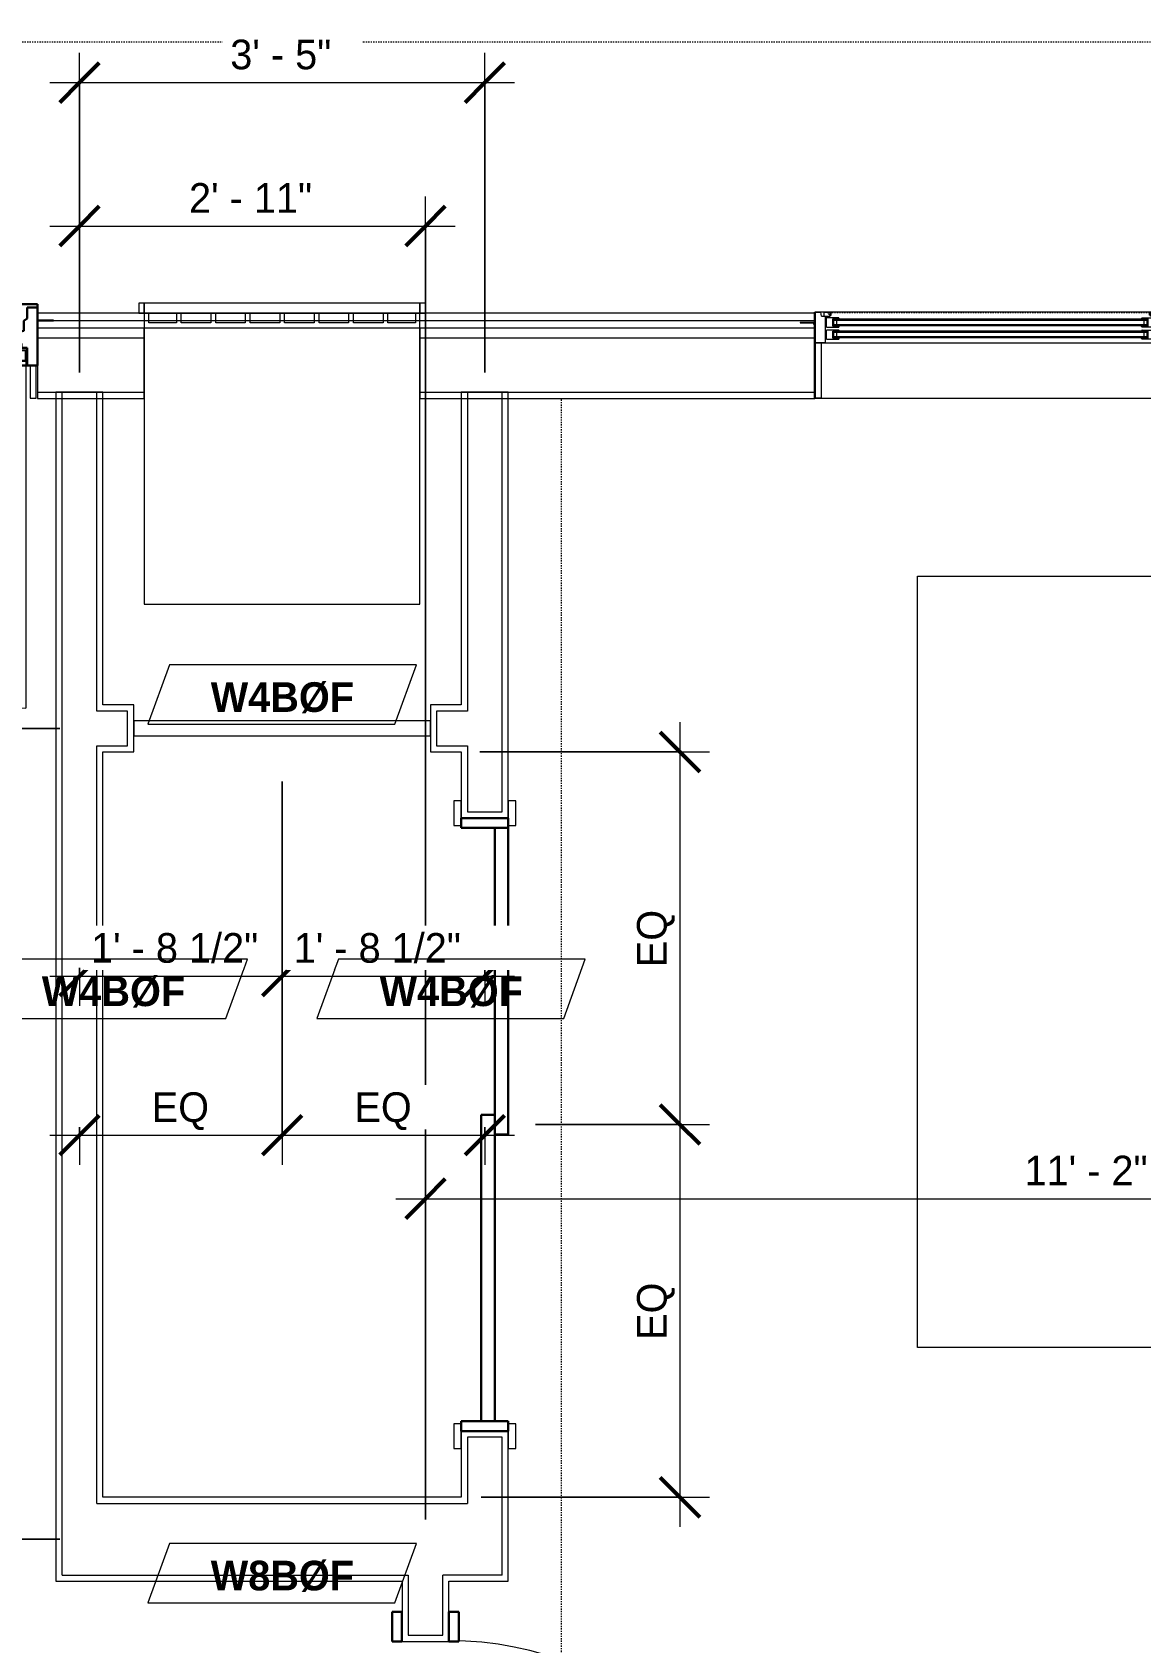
# Model space of a CAD drawing. Header units: inches. Extents: x -4010 to -1814, y 9846 to 12241.
# Drawn here: x -3637.3 to -3525.2, y 11955.2 to 12118.1 of the extents above; entities that cross this region are included whole.
import ezdxf

# ---------------------------------------------------------------- set-up
doc = ezdxf.new("R2010")
doc.units = ezdxf.units.IN
doc.header["$MEASUREMENT"] = 0
doc.linetypes.add('Dash', pattern=[0.25, 0.125, -0.125])
doc.linetypes.add('Dash_2_', pattern=[0.25, 0.125, -0.125])
for name, color, linetype, lineweight in [('0-1', 7, 'Continuous', 5), ('0-2', 7, 'Continuous', 9), ('A-ANNO-DIMS', 211, 'Continuous', 9), ('A-ANNO-DIMS-32', 211, 'Continuous', 9), ('A-DETL-GENF-HDLN-1', 7, 'Dash', 9), ('A-DETL-GENF-HDLN-2', 1, 'Continuous', 18), ('A-DOOR-1', 7, 'Continuous', 9), ('A-DOOR-2', 10, 'Continuous', 30), ('A-DOOR-3', 31, 'Continuous', 9), ('A-DOOR-4', 31, 'Continuous', 30), ('A-DOOR-FRAM-1', 7, 'Continuous', 9), ('A-DOOR-FRAM-2', 10, 'Continuous', 30), ('A-DOOR-FRAM-3', 31, 'Continuous', 30), ('A-DOOR-GLAZ-1', 7, 'Continuous', 9), ('A-GENM-1', 7, 'Continuous', 9), ('A-GLAZ', 151, 'Continuous', 18), ('A-GLAZ-1', 10, 'Continuous', 30), ('A-GLAZ-2', 7, 'Continuous', 9), ('A-WALL', 113, 'Continuous', 18), ('A-WALL-1', 7, 'Continuous', 9), ('A-WALL-2', 250, 'Continuous', 18), ('A-WALL-3', 113, 'Continuous', 9), ('A-WALL-IDEN', 211, 'Continuous', 9), ('G-ANNO-SYMB-4', 111, 'Dash_2_', 9), ('I-FURN', 30, 'Continuous', 9), ('I-FURN-HDLN', 30, 'Dash', 9), ('I-WALL-4', 2, 'Continuous', 9)]:
    doc.layers.add(name, color=color, linetype=linetype, lineweight=lineweight)
doc.styles.add('Century Gothic', font='ufonts.com_century-gothic.ttf', dxfattribs={"height": 3})
doc.styles.add('Century Gothic_B_1', font='GOTHICB.TTF', dxfattribs={"height": 3})
doc.dimstyles.new('OD_1__HACK_2', dxfattribs={"dimscale": 12, "dimtxt": 3.132505, "dimasz": 0.333333, "dimexe": 0.25, "dimexo": 0.166667, "dimgap": 0.041667, "dimtad": 1, "dimdec": 4, "dimrnd": 0.0625, "dimzin": 3, "dimdsep": 46, "dimlunit": 4, "dimtxsty": 'Century Gothic', "dimblk1": 'OBLIQUE', "dimblk2": 'OBLIQUE', "dimsah": 1, "dimcen": 0.09, "dimdle": 0.25, "dimazin": 0, "dimtfac": 1, "dimtdec": 4, "dimtix": 1, "dimtmove": 0, "dimatfit": 3, "dimfxl": 1, "dimtvp": 1, "dimtfill": 1, "dimfrac": 2, "dimtolj": 1, "dimtzin": 0, "dimarcsym": 2})
doc.dimstyles.new('OD_1__HACK_2_1', dxfattribs={"dimscale": 12, "dimtxt": 3.132505, "dimasz": 0.333333, "dimexe": 0.25, "dimexo": 0.166667, "dimgap": 0.041667, "dimtad": 1, "dimdec": 4, "dimrnd": 0.0625, "dimzin": 3, "dimdsep": 46, "dimlunit": 4, "dimtxsty": 'Century Gothic', "dimblk1": 'OBLIQUE', "dimblk2": 'OBLIQUE', "dimsah": 1, "dimcen": 0.09, "dimdle": 0.25, "dimazin": 0, "dimtfac": 1, "dimtdec": 4, "dimtix": 1, "dimtmove": 0, "dimatfit": 3, "dimfxl": 1, "dimtvp": 1, "dimtfill": 1, "dimfrac": 2, "dimtolj": 1, "dimtzin": 0, "dimarcsym": 2})

# ---------------------------------------------------------------- blocks, each defined once
blk = doc.blocks.new('Bayer Built Door - 37-1_2__ x 81-3_4__ - 1st floor-3089957-UNIT PLANS - 1ST FLOOR')
at = {"layer": 'A-DOOR-1'}
blk.add_line((17.56, -0.53), (17.56, -35.66), dxfattribs=at)
blk.add_arc((17.56, -0.53), 35.13, 180, 270, dxfattribs=at)
at = {"layer": 'A-DOOR-2'}
for p, q in [((-16.95, 0.54), (-17.56, 0.53)), ((-17.56, 0.53), (-17.56, -0.53)), ((-16.95, 1.19), (-16.95, 0.54)), ((-16.95, 1.19), (-13.13, 1.19)), ((-13.87, 0.78), (-13.13, 0.78)), ((-13.87, -0.53), (-13.87, 0.78)), ((-13.13, 0.03), (-13.87, 0.03)), ((-13.13, 0.87), (-13.16, 1.19)), ((13.12, 1.19), (-13.13, 1.19)), ((-13.13, 0.78), (-13.13, 0.87)), ((-13.13, -0.03), (-13.13, 0.03)), ((13.12, 0.87), (13.16, 1.19)), ((13.12, 0.78), (13.12, 0.87)), ((13.87, 0.78), (13.12, 0.78)), ((13.12, 0.03), (13.87, 0.03)), ((13.12, -0.03), (13.12, 0.03)), ((16.95, 1.19), (13.12, 1.19)), ((13.87, -0.53), (13.87, 0.78)), ((16.95, 1.19), (16.95, 0.54)), ((16.95, 0.54), (17.56, 0.53)), ((17.56, 0.53), (17.56, -0.53)), ((-17.56, -0.53), (-13.13, -0.53)), ((-13.87, -0.47), (-13.36, -0.47)), ((-13.87, -0.53), (-13.87, -0.47)), ((-13.36, -0.47), (-13.16, -0.22)), ((-13.16, -0.22), (-13.13, -0.03)), ((13.12, -0.53), (-13.13, -0.53)), ((13.16, -0.22), (13.12, -0.03)), ((17.56, -0.53), (13.12, -0.53)), ((13.36, -0.47), (13.16, -0.22)), ((13.87, -0.47), (13.36, -0.47)), ((13.87, -0.53), (13.87, -0.47))]:
    blk.add_line(p, q, dxfattribs=at)
at = {"layer": 'A-DOOR-FRAM-1'}
for p, q in [((-18, -1), (-18.63, -1)), ((-18.63, -1), (-18.63, -4.31)), ((-18, -4.31), (-18, -1)), ((18.62, -1), (18, -1)), ((18, -1), (18, -4.31)), ((18.62, -4.31), (18.62, -1)), ((-18.63, -4.31), (-18, -4.31)), ((18, -4.31), (18.62, -4.31))]:
    blk.add_line(p, q, dxfattribs=at)
at = {"layer": 'A-DOOR-FRAM-2'}
for p, q in [((18.75, 5.22), (-18.75, 5.22)), ((-18.75, 5.22), (-18.75, 4.31)), ((18.75, 4.31), (18.75, 5.22)), ((-20.38, 3.56), (-18.75, 3.56)), ((-18.75, 4.87), (-18.75, -1)), ((-18.75, 4.87), (-17.72, 4.87)), ((-17.72, 3.75), (-17.72, 4.87)), ((-17.38, 3.51), (-17.72, 3.75)), ((-17.38, 2.51), (-17.38, 3.51)), ((17.38, 3.51), (17.72, 3.75)), ((17.38, 2.51), (17.38, 3.51)), ((17.72, 3.75), (17.72, 4.87)), ((18.75, 4.87), (17.72, 4.87)), ((18.75, 4.87), (18.75, -1)), ((20.37, 3.56), (18.75, 3.56)), ((-16.69, 2.36), (-17.38, 2.51)), ((-16.69, 1.22), (-16.69, 2.36)), ((16.69, 2.36), (17.38, 2.51)), ((16.69, 1.22), (16.69, 2.36)), ((-17.72, 0.78), (-17.14, 0.78)), ((-17.72, -1), (-17.72, 0.78)), ((-17.14, 0.78), (-17.14, 1.22)), ((-17.14, 1.22), (-16.69, 1.22)), ((17.14, 1.22), (16.69, 1.22)), ((17.14, 0.78), (17.14, 1.22)), ((17.72, 0.78), (17.14, 0.78)), ((17.72, -1), (17.72, 0.78)), ((-18.37, -1), (-18.75, -1)), ((-18.75, -1), (-17.72, -1)), ((-18.75, -1), (-18.63, -1)), ((-18, -1), (18, -1)), ((18.75, -1), (17.72, -1)), ((18.62, -1), (18.75, -1))]:
    blk.add_line(p, q, dxfattribs=at)
at = {"layer": 'A-DOOR-GLAZ-1'}
for p, q in [((-13.13, 0.62), (-13.87, 0.62)), ((-13.87, 0.19), (-13.13, 0.19)), ((-13.66, 0.62), (-13.66, 0.19)), ((13.12, 0.78), (-13.13, 0.78)), ((13.12, 0.62), (-13.13, 0.62)), ((13.12, 0.19), (-13.13, 0.19)), ((13.12, 0.03), (-13.13, 0.03)), ((13.12, 0.62), (13.87, 0.62)), ((13.87, 0.19), (13.12, 0.19)), ((13.66, 0.62), (13.66, 0.19))]:
    blk.add_line(p, q, dxfattribs=at)
blk = doc.blocks.new('Window-Double_Hung-Marvin-Essential - ESDH3066 - 1st Floor-3090113-UNIT PLANS - 1ST FLOOR')
at = {"layer": 'A-DETL-GENF-HDLN-1'}
blk.add_line((16.1, 4.34), (-16.5, 4.34), dxfattribs=at)
at = {"layer": 'A-DETL-GENF-HDLN-2'}
for p, q in [((-19.25, 3.36), (-19.25, 3.31)), ((-17.75, 3.36), (-19.25, 3.36)), ((-19.25, 3.31), (-17.9, 3.31)), ((-17.9, 3.31), (-17.9, 3.2)), ((-17.75, 4.41), (-17.16, 4.41)), ((-17.75, 4.41), (-17.75, 1.31)), ((-17.08, 4), (-17.16, 4.41)), ((-17.08, 4), (-16.19, 4)), ((-16.85, 4.37), (-16.85, 4)), ((-16.3, 4.37), (-16.85, 4.37)), ((-16.38, 3.9), (-16.72, 3.9)), ((-16.72, 3.9), (-16.72, 1.31)), ((-15.34, 3.81), (-16.56, 3.81)), ((-16.56, 2.87), (-16.56, 3.81)), ((-16.38, 4), (-16.38, 3.9)), ((-16.3, 4.14), (-16.3, 4.37)), ((-16.18, 4.14), (-16.3, 4.14)), ((-16.19, 4.09), (-16.1, 4.09)), ((-16.19, 4), (-16.19, 4.09)), ((-16.18, 4.34), (-16.1, 4.34)), ((-16.18, 4.34), (-16.18, 4.14)), ((-16.1, 4.09), (-16.1, 4.34)), ((-15.94, 2.99), (-15.94, 3.71)), ((-15.94, 3.71), (-15.28, 3.71)), ((-15.84, 3.01), (-15.84, 3.7)), ((-15.54, 3.13), (-15.54, 3.57)), ((-15.34, 3.81), (-15.28, 3.75)), ((-15.28, 3.71), (-15.28, 3.75)), ((15.34, 3.81), (15.28, 3.75)), ((15.28, 3.71), (15.28, 3.75)), ((15.94, 3.71), (15.28, 3.71)), ((15.34, 3.81), (16.56, 3.81)), ((15.54, 3.13), (15.54, 3.57)), ((15.84, 3.01), (15.84, 3.7)), ((15.94, 2.99), (15.94, 3.71)), ((16.18, 4.34), (16.1, 4.34)), ((16.1, 4.09), (16.1, 4.34)), ((16.19, 4.09), (16.1, 4.09)), ((16.18, 4.34), (16.18, 4.14)), ((16.18, 4.14), (16.3, 4.14)), ((16.19, 4), (16.19, 4.09)), ((17.08, 4), (16.19, 4)), ((16.3, 4.14), (16.3, 4.37)), ((16.3, 4.37), (16.85, 4.37)), ((16.38, 4), (16.38, 3.9)), ((16.38, 3.9), (16.72, 3.9)), ((16.56, 2.87), (16.56, 3.81)), ((16.72, 3.9), (16.72, 1.31)), ((16.85, 4.37), (16.85, 4)), ((17.08, 4), (17.16, 4.41)), ((17.75, 4.41), (17.16, 4.41)), ((17.75, 4.41), (17.75, 1.31)), ((17.75, 3.36), (19.25, 3.36)), ((17.9, 3.31), (17.9, 3.2)), ((19.25, 3.31), (17.9, 3.31)), ((19.25, 3.36), (19.25, 3.31)), ((-17.9, 3.2), (-17.75, 3.2)), ((-16.56, 2.87), (-15.34, 2.87)), ((-15.34, 2.59), (-16.56, 2.59)), ((-16.56, 1.66), (-16.56, 2.59)), ((-16.56, 1.66), (-15.34, 1.66)), ((-15.28, 2.99), (-15.94, 2.99)), ((-15.94, 1.77), (-15.94, 2.49)), ((-15.94, 2.49), (-15.28, 2.49)), ((-15.28, 1.77), (-15.94, 1.77)), ((-15.84, 1.79), (-15.84, 2.48)), ((-15.54, 1.92), (-15.54, 2.35)), ((-15.34, 2.87), (-15.28, 2.94)), ((-15.34, 2.59), (-15.28, 2.53)), ((-15.34, 1.66), (-15.28, 1.72)), ((-15.28, 2.94), (-15.28, 2.99)), ((-15.28, 2.49), (-15.28, 2.53)), ((-15.28, 1.72), (-15.28, 1.77)), ((15.28, 2.94), (15.28, 2.99)), ((15.28, 2.99), (15.94, 2.99)), ((15.34, 2.87), (15.28, 2.94)), ((15.34, 2.59), (15.28, 2.53)), ((15.28, 2.49), (15.28, 2.53)), ((15.94, 2.49), (15.28, 2.49)), ((15.28, 1.72), (15.28, 1.77)), ((15.28, 1.77), (15.94, 1.77)), ((15.34, 1.66), (15.28, 1.72)), ((16.56, 2.87), (15.34, 2.87)), ((15.34, 2.59), (16.56, 2.59)), ((16.56, 1.66), (15.34, 1.66)), ((15.54, 1.92), (15.54, 2.35)), ((15.84, 1.79), (15.84, 2.48)), ((15.94, 1.77), (15.94, 2.49)), ((16.56, 1.66), (16.56, 2.59)), ((17.9, 3.2), (17.75, 3.2)), ((-16.72, 1.31), (-17.75, 1.31)), ((-17.13, 1.28), (-17.13, -4.31)), ((16.72, 1.31), (17.75, 1.31)), ((17.12, -4.31), (17.12, 1.28)), ((-17.13, -4.31), (-17.75, -4.31)), ((17.12, -4.31), (17.75, -4.31))]:
    blk.add_line(p, q, dxfattribs=at)
at = {"layer": 'A-GLAZ'}
for p, q in [((15.84, 3.7), (-15.84, 3.7)), ((15.84, 3.57), (-15.84, 3.57)), ((15.84, 3.13), (-15.84, 3.13)), ((15.84, 3.01), (-15.84, 3.01)), ((15.84, 2.48), (-15.84, 2.48)), ((15.84, 2.35), (-15.84, 2.35)), ((15.84, 1.92), (-15.84, 1.92)), ((15.84, 1.79), (-15.84, 1.79))]:
    blk.add_line(p, q, dxfattribs=at)
at = {"layer": 'A-GLAZ-1'}
for p, q in [((-17.75, 4.41), (-17.75, 1.31)), ((17.75, 1.31), (17.75, 4.41)), ((-17.75, 1.28), (-17.75, -4.31)), ((17.75, -4.31), (17.75, 1.28))]:
    blk.add_line(p, q, dxfattribs=at)
at = {"layer": 'A-GLAZ-2'}
for p, q in [((17.75, 4.41), (-17.75, 4.41)), ((-17.75, 1.31), (17.75, 1.31)), ((-17.75, -4.31), (17.75, -4.31))]:
    blk.add_line(p, q, dxfattribs=at)
blk = doc.blocks.new('V-Series_EWC4_SPVU_RFA_2015 - 1ST FLOOR-2484708-UNIT PLANS - 1ST FLOOR')
at = {"layer": 'A-GENM-1'}
for p, q in [((-3126, 12090.69), (-3126.56, 12090.69)), ((-3126.56, 12090.69), (-3126.56, 12089.69)), ((-3126.56, 12089.69), (-3126, 12089.69)), ((-3098.12, 12090.69), (-3126, 12090.69)), ((-3126, 12090.69), (-3126, 12089.69)), ((-3126, 12089.69), (-3126, 12090.69)), ((-3126, 12089.69), (-3098.12, 12089.69)), ((-3126, 12089.69), (-3126, 12060.25)), ((-3125.56, 12089.69), (-3126, 12089.69)), ((-3125.56, 12088.69), (-3125.56, 12089.69)), ((-3122.26, 12089.69), (-3122.76, 12089.69)), ((-3122.76, 12089.69), (-3122.76, 12088.69)), ((-3122.26, 12088.69), (-3122.26, 12089.69)), ((-3118.78, 12089.69), (-3119.28, 12089.69)), ((-3119.28, 12089.69), (-3119.28, 12088.69)), ((-3118.78, 12088.69), (-3118.78, 12089.69)), ((-3115.3, 12089.69), (-3115.8, 12089.69)), ((-3115.8, 12089.69), (-3115.8, 12088.69)), ((-3115.3, 12088.69), (-3115.3, 12089.69)), ((-3111.81, 12089.69), (-3112.31, 12089.69)), ((-3112.31, 12089.69), (-3112.31, 12088.69)), ((-3111.81, 12088.69), (-3111.81, 12089.69)), ((-3108.33, 12089.69), (-3108.83, 12089.69)), ((-3108.83, 12089.69), (-3108.83, 12088.69)), ((-3108.33, 12088.69), (-3108.33, 12089.69)), ((-3104.84, 12089.69), (-3105.34, 12089.69)), ((-3105.34, 12089.69), (-3105.34, 12088.69)), ((-3104.84, 12088.69), (-3104.84, 12089.69)), ((-3101.36, 12089.69), (-3101.86, 12089.69)), ((-3101.86, 12089.69), (-3101.86, 12088.69)), ((-3101.36, 12088.69), (-3101.36, 12089.69)), ((-3098.12, 12089.69), (-3098.56, 12089.69)), ((-3098.56, 12089.69), (-3098.56, 12088.69)), ((-3098.12, 12089.69), (-3098.12, 12090.69)), ((-3097.56, 12090.69), (-3098.12, 12090.69)), ((-3098.12, 12090.69), (-3098.12, 12089.69)), ((-3098.12, 12089.69), (-3097.56, 12089.69)), ((-3098.12, 12060.25), (-3098.12, 12089.69)), ((-3097.56, 12089.69), (-3097.56, 12090.69)), ((-3122.76, 12088.69), (-3125.56, 12088.69)), ((-3119.28, 12088.69), (-3122.26, 12088.69)), ((-3115.8, 12088.69), (-3118.78, 12088.69)), ((-3112.31, 12088.69), (-3115.3, 12088.69)), ((-3108.83, 12088.69), (-3111.81, 12088.69)), ((-3105.34, 12088.69), (-3108.33, 12088.69)), ((-3101.86, 12088.69), (-3104.84, 12088.69)), ((-3098.56, 12088.69), (-3101.36, 12088.69)), ((-3126, 12060.25), (-3098.12, 12060.25))]:
    blk.add_line(p, q, dxfattribs=at)
blk = doc.blocks.new('CTR - 1st Phase - Shell_rvt-1-UNIT PLANS - 1ST FLOOR')
at = {"layer": 'A-WALL-1'}
for p, q in [((-3558.14, 12089.69), (-3636.77, 12089.69)), ((-3636.77, 12089.69), (-3636.77, 12081.06)), ((-3625.96, 12081.06), (-3625.96, 12088.19)), ((-3625.96, 12088.19), (-3598.09, 12088.19)), ((-3598.09, 12088.19), (-3598.09, 12081.06)), ((-3558.14, 12086.66), (-3558.14, 12086.69)), ((-3636.77, 12081.06), (-3625.96, 12081.06)), ((-3598.09, 12081.06), (-3558.14, 12081.06))]:
    blk.add_line(p, q, dxfattribs=at)
at = {"layer": 'A-WALL-2'}
for p, q in [((-3636.77, 12088.94), (-3558.14, 12088.94)), ((-3636.77, 12088.19), (-3625.96, 12088.19)), ((-3598.09, 12088.19), (-3558.14, 12088.19)), ((-3636.77, 12087.19), (-3625.96, 12087.19)), ((-3598.09, 12087.19), (-3558.14, 12087.19)), ((-3636.77, 12081.69), (-3625.96, 12081.69)), ((-3598.09, 12081.69), (-3558.14, 12081.69))]:
    blk.add_line(p, q, dxfattribs=at)
at = {"layer": '0-2'}
for name, p in [('Bayer Built Door - 37-1_2__ x 81-3_4__ - 1st floor-3089957-UNIT PLANS - 1ST FLOOR', (-3655.52, 12085.38)), ('V-Series_EWC4_SPVU_RFA_2015 - 1ST FLOOR-2484708-UNIT PLANS - 1ST FLOOR', (-499.96, 0)), ('Window-Double_Hung-Marvin-Essential - ESDH3066 - 1st Floor-3090113-UNIT PLANS - 1ST FLOOR', (-3540.39, 12085.38))]:
    blk.add_blockref(name, p, dxfattribs=at)
blk = doc.blocks.new('Bed-Standard - King 78_ x 80_-3761489-UNIT PLANS - 1ST FLOOR')
at = {"layer": 'I-FURN'}
for p, q in [((-28.31, 41.8), (49.69, 41.8)), ((-28.31, -38.02), (-28.31, 41.8)), ((49.69, 41.8), (49.69, -38.02)), ((49.69, -24.2), (-28.31, -17.63)), ((-25.31, -24.2), (46.69, -24.2)), ((-25.31, -36.2), (-25.31, -24.2)), ((46.69, -36.2), (46.69, -24.2)), ((-25.31, -36.2), (46.69, -36.2))]:
    blk.add_line(p, q, dxfattribs=at)
at = {"layer": 'I-FURN-HDLN'}
for p, q in [((-64.31, 77.8), (67.69, 77.8)), ((-64.31, 30.64), (-64.31, 77.8)), ((-64.31, -32.36), (-64.31, 28.14)), ((-64.31, -38.02), (-64.31, -34.86))]:
    blk.add_line(p, q, dxfattribs=at)
blk = doc.blocks.new('SWING - SINGLE - FLUSH - 2-10 x 6-8 - PRIVACY-3199407-UNIT PLANS - 1ST FLOOR')
at = {"layer": 'A-DOOR-3'}
blk.add_arc((17, 2.37), 34.07, 93.3657, 180, dxfattribs=at)
at = {"layer": 'A-DOOR-4'}
for p, q in [((15, 2.37), (15, 36.38)), ((17, 36.38), (15, 36.38)), ((17, 2.37), (17, 36.38)), ((17, 2.37), (15, 2.37))]:
    blk.add_line(p, q, dxfattribs=at)
at = {"layer": 'A-DOOR-FRAM-3'}
for p, q in [((-17, 3.37), (-20, 3.37)), ((-20, 3.37), (-20, 2.37)), ((-17, 2.37), (-17, 3.37)), ((20, 3.37), (17, 3.37)), ((17, 3.37), (17, 2.37)), ((20, 2.37), (20, 3.37)), ((-20, 2.37), (-17, 2.37)), ((17, 2.37), (20, 2.37)), ((-17, -2.38), (-20, -2.38)), ((-20, -2.38), (-20, -3.38)), ((-17, -3.38), (-17, -2.38)), ((20, -2.38), (17, -2.38)), ((17, -2.38), (17, -3.38)), ((20, -3.38), (20, -2.38)), ((-20, -3.38), (-17, -3.38)), ((17, -3.38), (20, -3.38))]:
    blk.add_line(p, q, dxfattribs=at)
blk = doc.blocks.new('083100 - Access Doors and Panels - Type 1 - 083100 - Access Doors and Panels - Type 1-3696234-UNIT PLANS - 1ST FLOOR')
at = {"layer": 'A-DOOR-3'}
for p, q in [((15, 0.75), (-15, 0.75)), ((-15, 0.75), (-15, -0.75)), ((15, -0.75), (15, 0.75)), ((-15, -0.75), (15, -0.75))]:
    blk.add_line(p, q, dxfattribs=at)
blk = doc.blocks.new('SLIDING - FLUSH - 5-0 x 6-8-3203585-UNIT PLANS - 1ST FLOOR')
at = {"layer": 'A-DOOR-3'}
for p, q in [((-30.25, 3), (-32.75, 3)), ((-32.75, 3), (-32.75, 2.25)), ((-32.75, 2.25), (-30.25, 2.25)), ((-30.25, 2.25), (-30.25, 3)), ((30.25, 3), (30.25, 2.25)), ((32.75, 3), (30.25, 3)), ((30.25, 2.25), (32.75, 2.25)), ((32.75, 2.25), (32.75, 3)), ((-30.25, -2.5), (-32.75, -2.5)), ((-32.75, -2.5), (-32.75, -3.25)), ((-32.75, -3.25), (-30.25, -3.25)), ((-30.25, -3.25), (-30.25, -2.5)), ((32.75, -2.5), (30.25, -2.5)), ((30.25, -2.5), (30.25, -3.25)), ((30.25, -3.25), (32.75, -3.25)), ((32.75, -3.25), (32.75, -2.5))]:
    blk.add_line(p, q, dxfattribs=at)
at = {"layer": 'A-DOOR-4'}
for p, q in [((1, 2.25), (-30, 2.25)), ((-30, 2.25), (-30, 0.88)), ((1, 0.88), (1, 2.25)), ((-30, 0.88), (1, 0.88)), ((30, 0.88), (-1, 0.88)), ((-1, 0.88), (-1, -0.5)), ((30, -0.5), (30, 0.88)), ((-1, -0.5), (30, -0.5))]:
    blk.add_line(p, q, dxfattribs=at)
at = {"layer": 'A-DOOR-FRAM-3'}
for p, q in [((-30, 2.25), (-31, 2.25)), ((-31, 2.25), (-31, -2.5)), ((-30, -2.5), (-30, 2.25)), ((31, 2.25), (30, 2.25)), ((30, 2.25), (30, -2.5)), ((31, -2.5), (31, 2.25)), ((-31, -2.5), (-30, -2.5)), ((30, -2.5), (31, -2.5))]:
    blk.add_line(p, q, dxfattribs=at)
blk = doc.blocks.new('DIMBLOCK158-UNIT PLANS - 1ST FLOOR')
at = {"layer": 'A-ANNO-DIMS-32'}
for p, q in [((-3597.52, 11967.69), (-3597.52, 12003.13)), ((-3600.52, 12000.13), (-3460.52, 12000.13)), ((-3597.52, 12000.13), (-3597.52, 11967.69)), ((-3463.52, 12000.96), (-3463.52, 11997.13)), ((-3463.52, 12000.13), (-3463.52, 12000.96))]:
    blk.add_line(p, q, dxfattribs=at)
at = {"layer": 'A-ANNO-DIMS-32', "lineweight": 50}
for p, q in [((-3597.52, 12000.13), (-3595.52, 12002.13)), ((-3463.52, 12000.13), (-3461.52, 12002.13)), ((-3597.52, 12000.13), (-3599.52, 11998.13)), ((-3463.52, 12000.13), (-3465.52, 11998.13))]:
    blk.add_line(p, q, dxfattribs=at)
at = {"layer": 'A-ANNO-DIMS-32', "color": 0, "insert": (-3536.94, 12004.48), "char_height": 3, "width": 15.394, "attachment_point": 1, "line_spacing_factor": 0.984502, "style": 'Century Gothic', "bg_fill": 3, "box_fill_scale": 1.25, "bg_fill_color": 256, "bg_fill_true_color": 13158600, "bg_fill_transparency": 0}
blk.add_mtext('11\' - 2"', dxfattribs=at)
blk = doc.blocks.new('_Oblique')
at = {"color": 0, "linetype": 'ByBlock', "lineweight": -2}
blk.add_line((-0.5, -0.5), (0.5, 0.5), dxfattribs=at)
blk = doc.blocks.new('DIMBLOCK159-UNIT PLANS - 1ST FLOOR')
at = {"layer": 'A-ANNO-DIMS-32', "lineweight": 50}
for p, q in [((-3649.83, 12081.69), (-3651.83, 12083.69)), ((-3649.83, 12081.69), (-3647.83, 12079.69)), ((-3649.83, 11965.69), (-3651.83, 11967.69)), ((-3649.83, 11965.69), (-3647.83, 11963.69))]:
    blk.add_line(p, q, dxfattribs=at)
at = {"layer": 'A-ANNO-DIMS-32'}
for p, q in [((-3649.83, 12084.69), (-3649.83, 11962.69)), ((-3649, 12081.69), (-3652.83, 12081.69)), ((-3649.83, 12081.69), (-3649, 12081.69)), ((-3634.52, 11965.69), (-3652.83, 11965.69)), ((-3649.83, 11965.69), (-3634.52, 11965.69))]:
    blk.add_line(p, q, dxfattribs=at)
at = {"layer": 'A-ANNO-DIMS-32', "color": 0, "insert": (-3654.18, 12018.44), "char_height": 3, "width": 12.5897, "attachment_point": 1, "rotation": 90, "line_spacing_factor": 0.984502, "style": 'Century Gothic', "bg_fill": 3, "box_fill_scale": 1.25, "bg_fill_color": 256, "bg_fill_true_color": 13158600, "bg_fill_transparency": 0}
blk.add_mtext('9\' - 8"', dxfattribs=at)
blk = doc.blocks.new('DIMBLOCK160-UNIT PLANS - 1ST FLOOR')
at = {"layer": 'A-ANNO-DIMS-32'}
for p, q in [((-3632.52, 12083.69), (-3632.52, 12101.49)), ((-3597.52, 11967.69), (-3597.52, 12101.49)), ((-3635.52, 12098.49), (-3594.52, 12098.49)), ((-3632.52, 12098.49), (-3632.52, 12083.69)), ((-3597.52, 12098.49), (-3597.52, 11967.69))]:
    blk.add_line(p, q, dxfattribs=at)
at = {"layer": 'A-ANNO-DIMS-32', "lineweight": 50}
for p, q in [((-3632.52, 12098.49), (-3630.52, 12100.49)), ((-3597.52, 12098.49), (-3595.52, 12100.49)), ((-3632.52, 12098.49), (-3634.52, 12096.49)), ((-3597.52, 12098.49), (-3599.52, 12096.49))]:
    blk.add_line(p, q, dxfattribs=at)
at = {"layer": 'A-ANNO-DIMS-32', "color": 0, "insert": (-3621.44, 12102.83), "char_height": 3, "width": 15.394, "attachment_point": 1, "line_spacing_factor": 0.984502, "style": 'Century Gothic', "bg_fill": 3, "box_fill_scale": 1.25, "bg_fill_color": 256, "bg_fill_true_color": 13158600, "bg_fill_transparency": 0}
blk.add_mtext('2\' - 11"', dxfattribs=at)
blk = doc.blocks.new('DIMBLOCK161-UNIT PLANS - 1ST FLOOR')
at = {"layer": 'A-ANNO-DIMS-32'}
for p, q in [((-3632.52, 12083.69), (-3632.52, 12115.99)), ((-3591.52, 12083.69), (-3591.52, 12115.99)), ((-3635.52, 12112.99), (-3588.52, 12112.99)), ((-3632.52, 12112.99), (-3632.52, 12083.69)), ((-3591.52, 12112.99), (-3591.52, 12083.69))]:
    blk.add_line(p, q, dxfattribs=at)
at = {"layer": 'A-ANNO-DIMS-32', "lineweight": 50}
for p, q in [((-3632.52, 12112.99), (-3630.52, 12114.99)), ((-3591.52, 12112.99), (-3589.52, 12114.99)), ((-3632.52, 12112.99), (-3634.52, 12110.99)), ((-3591.52, 12112.99), (-3593.52, 12110.99))]:
    blk.add_line(p, q, dxfattribs=at)
at = {"layer": 'A-ANNO-DIMS-32', "color": 0, "insert": (-3617.27, 12117.34), "char_height": 3, "width": 12.5897, "attachment_point": 1, "line_spacing_factor": 0.984502, "style": 'Century Gothic', "bg_fill": 3, "box_fill_scale": 1.25, "bg_fill_color": 256, "bg_fill_true_color": 13158600, "bg_fill_transparency": 0}
blk.add_mtext('3\' - 5"', dxfattribs=at)
blk = doc.blocks.new('DIMBLOCK162-UNIT PLANS - 1ST FLOOR')
at = {"layer": 'A-ANNO-DIMS-32'}
for p, q in [((-3612.02, 12042.31), (-3612.02, 12019.64)), ((-3612.02, 12022.64), (-3612.02, 12042.31)), ((-3632.52, 12023.47), (-3632.52, 12019.64)), ((-3632.52, 12022.64), (-3632.52, 12023.47)), ((-3635.52, 12022.64), (-3612.02, 12022.64))]:
    blk.add_line(p, q, dxfattribs=at)
at = {"layer": 'A-ANNO-DIMS-32', "lineweight": 50}
for p, q in [((-3632.52, 12022.64), (-3630.52, 12024.64)), ((-3612.02, 12022.64), (-3610.02, 12024.64)), ((-3632.52, 12022.64), (-3634.52, 12020.64)), ((-3612.02, 12022.64), (-3614.02, 12020.64))]:
    blk.add_line(p, q, dxfattribs=at)
at = {"layer": 'A-ANNO-DIMS-32', "color": 0, "insert": (-3631.35, 12026.99), "char_height": 3, "width": 21.7784, "attachment_point": 1, "line_spacing_factor": 0.984502, "style": 'Century Gothic', "bg_fill": 3, "box_fill_scale": 1.25, "bg_fill_color": 256, "bg_fill_true_color": 13158600, "bg_fill_transparency": 0}
blk.add_mtext('1\' - 8 1/2"', dxfattribs=at)
blk = doc.blocks.new('DIMBLOCK163-UNIT PLANS - 1ST FLOOR')
at = {"layer": 'A-ANNO-DIMS-32'}
for p, q in [((-3612.02, 12042.31), (-3612.02, 12019.64)), ((-3612.02, 12022.64), (-3612.02, 12042.31)), ((-3591.52, 12023.47), (-3591.52, 12019.64)), ((-3591.52, 12022.64), (-3591.52, 12023.47)), ((-3612.02, 12022.64), (-3588.52, 12022.64))]:
    blk.add_line(p, q, dxfattribs=at)
at = {"layer": 'A-ANNO-DIMS-32', "lineweight": 50}
for p, q in [((-3612.02, 12022.64), (-3610.02, 12024.64)), ((-3591.52, 12022.64), (-3589.52, 12024.64)), ((-3612.02, 12022.64), (-3614.02, 12020.64)), ((-3591.52, 12022.64), (-3593.52, 12020.64))]:
    blk.add_line(p, q, dxfattribs=at)
at = {"layer": 'A-ANNO-DIMS-32', "color": 0, "insert": (-3610.85, 12026.99), "char_height": 3, "width": 21.7784, "attachment_point": 1, "line_spacing_factor": 0.984502, "style": 'Century Gothic', "bg_fill": 3, "box_fill_scale": 1.25, "bg_fill_color": 256, "bg_fill_true_color": 13158600, "bg_fill_transparency": 0}
blk.add_mtext('1\' - 8 1/2"', dxfattribs=at)
blk = doc.blocks.new('DIMBLOCK269-UNIT PLANS - 1ST FLOOR')
at = {"layer": 'A-ANNO-DIMS-32'}
for p, q in [((-3612.02, 12042.31), (-3612.02, 12003.55)), ((-3612.02, 12006.55), (-3612.02, 12042.31)), ((-3632.52, 12007.37), (-3632.52, 12003.55)), ((-3632.52, 12006.55), (-3632.52, 12007.37)), ((-3635.52, 12006.55), (-3612.02, 12006.55))]:
    blk.add_line(p, q, dxfattribs=at)
at = {"layer": 'A-ANNO-DIMS-32', "lineweight": 50}
for p, q in [((-3632.52, 12006.55), (-3630.52, 12008.55)), ((-3612.02, 12006.55), (-3610.02, 12008.55)), ((-3632.52, 12006.55), (-3634.52, 12004.55)), ((-3612.02, 12006.55), (-3614.02, 12004.55))]:
    blk.add_line(p, q, dxfattribs=at)
at = {"layer": 'A-ANNO-DIMS-32', "color": 0, "insert": (-3625.21, 12010.89), "char_height": 3, "width": 7.0407, "attachment_point": 1, "line_spacing_factor": 0.984502, "style": 'Century Gothic', "bg_fill": 3, "box_fill_scale": 1.25, "bg_fill_color": 256, "bg_fill_true_color": 13158600, "bg_fill_transparency": 0}
blk.add_mtext('EQ', dxfattribs=at)
blk = doc.blocks.new('DIMBLOCK270-UNIT PLANS - 1ST FLOOR')
at = {"layer": 'A-ANNO-DIMS-32'}
for p, q in [((-3612.02, 12042.31), (-3612.02, 12003.55)), ((-3612.02, 12006.55), (-3612.02, 12042.31)), ((-3591.52, 12007.37), (-3591.52, 12003.55)), ((-3591.52, 12006.55), (-3591.52, 12007.37)), ((-3612.02, 12006.55), (-3588.52, 12006.55))]:
    blk.add_line(p, q, dxfattribs=at)
at = {"layer": 'A-ANNO-DIMS-32', "lineweight": 50}
for p, q in [((-3612.02, 12006.55), (-3610.02, 12008.55)), ((-3591.52, 12006.55), (-3589.52, 12008.55)), ((-3612.02, 12006.55), (-3614.02, 12004.55)), ((-3591.52, 12006.55), (-3593.52, 12004.55))]:
    blk.add_line(p, q, dxfattribs=at)
at = {"layer": 'A-ANNO-DIMS-32', "color": 0, "insert": (-3604.71, 12010.89), "char_height": 3, "width": 7.0407, "attachment_point": 1, "line_spacing_factor": 0.984502, "style": 'Century Gothic', "bg_fill": 3, "box_fill_scale": 1.25, "bg_fill_color": 256, "bg_fill_true_color": 13158600, "bg_fill_transparency": 0}
blk.add_mtext('EQ', dxfattribs=at)
blk = doc.blocks.new('DIMBLOCK276-UNIT PLANS - 1ST FLOOR')
at = {"layer": 'A-ANNO-DIMS-32', "lineweight": 50}
for p, q in [((-3663.1, 12081.69), (-3665.1, 12083.69)), ((-3663.1, 12081.69), (-3661.1, 12079.69)), ((-3663.1, 12047.69), (-3665.1, 12049.69)), ((-3663.1, 12047.69), (-3661.1, 12045.69))]:
    blk.add_line(p, q, dxfattribs=at)
at = {"layer": 'A-ANNO-DIMS-32'}
for p, q in [((-3663.1, 12084.69), (-3663.1, 12047.69)), ((-3662.27, 12081.69), (-3666.1, 12081.69)), ((-3663.1, 12081.69), (-3662.27, 12081.69)), ((-3634.52, 12047.69), (-3666.1, 12047.69)), ((-3663.1, 12047.69), (-3634.52, 12047.69))]:
    blk.add_line(p, q, dxfattribs=at)
at = {"layer": 'A-ANNO-DIMS-32', "color": 0, "insert": (-3667.44, 12058.28), "char_height": 3, "width": 15.394, "attachment_point": 1, "rotation": 90, "line_spacing_factor": 0.984502, "style": 'Century Gothic', "bg_fill": 3, "box_fill_scale": 1.25, "bg_fill_color": 256, "bg_fill_true_color": 13158600, "bg_fill_transparency": 0}
blk.add_mtext('2\' - 10"', dxfattribs=at)
blk = doc.blocks.new('DIMBLOCK277-UNIT PLANS - 1ST FLOOR')
at = {"layer": 'A-ANNO-DIMS-32', "lineweight": 50}
for p, q in [((-3663.1, 12047.69), (-3665.1, 12049.69)), ((-3663.1, 12047.69), (-3661.1, 12045.69)), ((-3663.1, 11965.69), (-3665.1, 11967.69)), ((-3663.1, 11965.69), (-3661.1, 11963.69))]:
    blk.add_line(p, q, dxfattribs=at)
at = {"layer": 'A-ANNO-DIMS-32'}
for p, q in [((-3634.52, 12047.69), (-3666.1, 12047.69)), ((-3663.1, 12047.69), (-3663.1, 11962.69)), ((-3663.1, 12047.69), (-3634.52, 12047.69)), ((-3634.52, 11965.69), (-3666.1, 11965.69)), ((-3663.1, 11965.69), (-3634.52, 11965.69))]:
    blk.add_line(p, q, dxfattribs=at)
at = {"layer": 'A-ANNO-DIMS-32', "color": 0, "insert": (-3667.44, 12000.28), "char_height": 3, "width": 15.394, "attachment_point": 1, "rotation": 90, "line_spacing_factor": 0.984502, "style": 'Century Gothic', "bg_fill": 3, "box_fill_scale": 1.25, "bg_fill_color": 256, "bg_fill_true_color": 13158600, "bg_fill_transparency": 0}
blk.add_mtext('6\' - 10"', dxfattribs=at)
blk = doc.blocks.new('DIMBLOCK278-UNIT PLANS - 1ST FLOOR')
at = {"layer": 'A-ANNO-DIMS-32', "lineweight": 50}
for p, q in [((-3571.79, 12045.31), (-3573.79, 12047.31)), ((-3571.79, 12045.31), (-3569.79, 12043.31)), ((-3571.79, 12007.63), (-3573.79, 12009.63)), ((-3571.79, 12007.63), (-3569.79, 12005.63))]:
    blk.add_line(p, q, dxfattribs=at)
at = {"layer": 'A-ANNO-DIMS-32'}
for p, q in [((-3571.79, 12048.31), (-3571.79, 12007.63)), ((-3592.02, 12045.31), (-3568.79, 12045.31)), ((-3571.79, 12045.31), (-3592.02, 12045.31)), ((-3586.4, 12007.63), (-3568.79, 12007.63)), ((-3571.79, 12007.63), (-3586.4, 12007.63))]:
    blk.add_line(p, q, dxfattribs=at)
at = {"layer": 'A-ANNO-DIMS-32', "color": 0, "insert": (-3576.13, 12023.54), "char_height": 3, "width": 7.0407, "attachment_point": 1, "rotation": 90, "line_spacing_factor": 0.984502, "style": 'Century Gothic', "bg_fill": 3, "box_fill_scale": 1.25, "bg_fill_color": 256, "bg_fill_true_color": 13158600, "bg_fill_transparency": 0}
blk.add_mtext('EQ', dxfattribs=at)
blk = doc.blocks.new('DIMBLOCK279-UNIT PLANS - 1ST FLOOR')
at = {"layer": 'A-ANNO-DIMS-32', "lineweight": 50}
for p, q in [((-3571.79, 12007.63), (-3573.79, 12009.63)), ((-3571.79, 12007.63), (-3569.79, 12005.63)), ((-3571.79, 11969.94), (-3573.79, 11971.94)), ((-3571.79, 11969.94), (-3569.79, 11967.94))]:
    blk.add_line(p, q, dxfattribs=at)
at = {"layer": 'A-ANNO-DIMS-32'}
for p, q in [((-3586.4, 12007.63), (-3568.79, 12007.63)), ((-3571.79, 12007.63), (-3586.4, 12007.63)), ((-3571.79, 12007.63), (-3571.79, 11966.94)), ((-3591.9, 11969.94), (-3568.79, 11969.94)), ((-3571.79, 11969.94), (-3591.9, 11969.94))]:
    blk.add_line(p, q, dxfattribs=at)
at = {"layer": 'A-ANNO-DIMS-32', "color": 0, "insert": (-3576.13, 11985.85), "char_height": 3, "width": 7.0407, "attachment_point": 1, "rotation": 90, "line_spacing_factor": 0.984502, "style": 'Century Gothic', "bg_fill": 3, "box_fill_scale": 1.25, "bg_fill_color": 256, "bg_fill_true_color": 13158600, "bg_fill_transparency": 0}
blk.add_mtext('EQ', dxfattribs=at)
blk = doc.blocks.new('Wall Tag - Arch Wall-3956453-UNIT PLANS - 1ST FLOOR')
at = {"layer": 'A-WALL-IDEN'}
for p, q in [((-0.3561, 0.0937), (-0.4244, -0.0937)), ((0.4244, 0.0937), (-0.3561, 0.0937)), ((0.3561, -0.0937), (0.4244, 0.0937)), ((-0.4244, -0.0937), (0.3561, -0.0937))]:
    blk.add_line(p, q, dxfattribs=at)

msp = doc.modelspace()

# ---------------------------------------------------------------- block references
at = {"layer": '0-1'}
msp.add_blockref('CTR - 1st Phase - Shell_rvt-1-UNIT PLANS - 1ST FLOOR', (0, 0), dxfattribs=at)

# ---------------------------------------------------------------- next in the draw order: linework, layer by layer
at = {"layer": 'A-WALL'}
for p, q in [((-3634.27374, 11962.0644), (-3634.27374, 12081.6894)), ((-3630.77374, 12049.4394), (-3630.77374, 12081.6894)), ((-3593.27374, 12081.6894), (-3593.27374, 12049.4394)), ((-3589.77374, 12039.2519), (-3589.77374, 12081.6894)), ((-3627.64874, 12049.4394), (-3630.77374, 12049.4394)), ((-3627.64874, 12045.9394), (-3627.64874, 12049.4394)), ((-3596.39874, 12049.4394), (-3596.39874, 12045.9394)), ((-3593.27374, 12049.4394), (-3596.39874, 12049.4394)), ((-3630.77374, 12045.9394), (-3627.64874, 12045.9394)), ((-3630.77374, 11969.3144), (-3630.77374, 12045.9394)), ((-3596.39874, 12045.9394), (-3593.27374, 12045.9394)), ((-3593.27374, 12045.9394), (-3593.27374, 12039.2519)), ((-3593.27374, 12039.2519), (-3589.77374, 12039.2519)), ((-3589.77374, 11976.0019), (-3593.27374, 11976.0019)), ((-3593.27374, 11976.0019), (-3593.27374, 11969.3144)), ((-3589.77374, 11962.0644), (-3589.77374, 11976.0019)), ((-3630.77374, 11969.3144), (-3593.27374, 11969.3144)), ((-3634.27374, 11962.0644), (-3599.27374, 11962.0644)), ((-3599.27374, 11962.0644), (-3599.27374, 11955.9894)), ((-3595.77374, 11955.9894), (-3595.77374, 11962.0644)), ((-3589.77374, 11962.0644), (-3595.77374, 11962.0644)), ((-3599.27374, 11955.9894), (-3595.77374, 11955.9894))]:
    msp.add_line(p, q, dxfattribs=at)
at = {"layer": 'A-WALL-3'}
for p, q in [((-3634.89874, 12081.6894), (-3634.89874, 11961.4394)), ((-3630.14874, 12081.6894), (-3634.89874, 12081.6894)), ((-3630.14874, 12050.0644), (-3630.14874, 12081.6894)), ((-3589.14874, 12081.6894), (-3593.89874, 12081.6894)), ((-3593.89874, 12081.6894), (-3593.89874, 12050.0644)), ((-3589.14874, 12038.6269), (-3589.14874, 12081.6894)), ((-3627.02374, 12050.0644), (-3630.14874, 12050.0644)), ((-3627.02374, 12045.3144), (-3627.02374, 12050.0644)), ((-3593.89874, 12050.0644), (-3597.02374, 12050.0644)), ((-3597.02374, 12050.0644), (-3597.02374, 12045.3144)), ((-3630.14874, 12045.3144), (-3627.02374, 12045.3144)), ((-3630.14874, 11969.9394), (-3630.14874, 12045.3144)), ((-3597.02374, 12045.3144), (-3593.89874, 12045.3144)), ((-3593.89874, 12045.3144), (-3593.89874, 12038.6269)), ((-3593.89874, 12038.6269), (-3589.14874, 12038.6269)), ((-3589.14874, 11976.6269), (-3593.89874, 11976.6269)), ((-3593.89874, 11976.6269), (-3593.89874, 11969.9394)), ((-3589.14874, 11961.4394), (-3589.14874, 11976.6269)), ((-3634.89874, 11961.4394), (-3630.14874, 11961.4394)), ((-3599.89874, 11961.4394), (-3599.89874, 11955.3644)), ((-3595.14874, 11955.3644), (-3595.14874, 11961.4394)), ((-3593.89874, 11961.4394), (-3589.14874, 11961.4394)), ((-3599.89874, 11955.3644), (-3595.14874, 11955.3644))]:
    msp.add_line(p, q, dxfattribs=at)
at = {"layer": 'G-ANNO-SYMB-4'}
msp.add_line((-3860.56205, 12117.12403), (-3459.08624, 12117.12403), dxfattribs=at)
at = {"layer": 'I-WALL-4'}
for p, q in [((-3593.89874, 11969.9394), (-3630.14874, 11969.9394)), ((-3630.14874, 11961.4394), (-3599.89874, 11961.4394)), ((-3595.14874, 11961.4394), (-3593.89874, 11961.4394))]:
    msp.add_line(p, q, dxfattribs=at)

# ---------------------------------------------------------------- next in the draw order: block references
at = {"layer": 'A-DOOR-3'}
for name, p, rotation in [('083100 - Access Doors and Panels - Type 1 - 083100 - Access Doors and Panels - Type 1-3696234-UNIT PLANS - 1ST FLOOR', (-3612.02374, 12047.6894), 180), ('SLIDING - FLUSH - 5-0 x 6-8-3203585-UNIT PLANS - 1ST FLOOR', (-3591.39874, 12007.6269), 270), ('SWING - SINGLE - FLUSH - 2-10 x 6-8 - PRIVACY-3199407-UNIT PLANS - 1ST FLOOR', (-3597.52374, 11938.3644), 270)]:
    msp.add_blockref(name, p, dxfattribs=dict(at, rotation=rotation))
at = {"layer": 'I-FURN', "rotation": 90.00000000003428}
msp.add_blockref('Bed-Standard - King 78_ x 80_-3761489-UNIT PLANS - 1ST FLOOR', (-3505.97865, 12013.37587), dxfattribs=at)

# ---------------------------------------------------------------- next in the draw order: texts
at = {"layer": 'A-WALL-IDEN', "insert": (-3619.23966, 11963.51891), "char_height": 3, "width": 17.372, "attachment_point": 1, "style": 'Century Gothic_B_1'}
msp.add_mtext('W8BØF', dxfattribs=at)

# ---------------------------------------------------------------- next in the draw order: dimensions: what is measured, and where the dimension line sits
at = {"layer": 'A-ANNO-DIMS'}
dim = msp.add_linear_dim(base=(-3649.8317, 11965.6894), p1=(-3647.00327, 12081.6894), p2=(-3632.52374, 11965.6894), angle=90, dimstyle='OD_1__HACK_2', override={"dimpost": '<>', "dimfxl": 116.900201}, dxfattribs=at)
dim.commit()
dim.dimension.update_dxf_attribs({"geometry": 'DIMBLOCK159-UNIT PLANS - 1ST FLOOR', "text_midpoint": (-3651.90716, 12023.6894)})
dim = msp.add_linear_dim(base=(-3463.52374, 12000.13341), p1=(-3597.52374, 11965.6894), p2=(-3463.52374, 12002.96184), dimstyle='OD_1__HACK_2', override={"dimpost": '<>', "dimfxl": 139.087149}, dxfattribs=at)
dim.commit()
dim.dimension.update_dxf_attribs({"geometry": 'DIMBLOCK158-UNIT PLANS - 1ST FLOOR', "text_midpoint": (-3530.52374, 12002.17114)})

# ---------------------------------------------------------------- next in the draw order: dimensions: what is measured, and where the dimension line sits
dim = msp.add_linear_dim(base=(-3597.52374, 12098.48704), p1=(-3632.52374, 12081.6894), p2=(-3597.52374, 11965.6894), dimstyle='OD_1__HACK_2', override={"dimpost": '<>', "dimfxl": 121.165177}, dxfattribs=at)
dim.commit()
dim.dimension.update_dxf_attribs({"geometry": 'DIMBLOCK160-UNIT PLANS - 1ST FLOOR', "text_midpoint": (-3615.02374, 12100.52477)})

# ---------------------------------------------------------------- next in the draw order: block references
at = {"layer": 'A-WALL-IDEN', "xscale": 31.99999999999999, "yscale": 31.99999999999999, "zscale": 31.99999999999999}
for p in [(-3612.02374, 12051.10741), (-3612.02374, 11962.27138)]:
    msp.add_blockref('Wall Tag - Arch Wall-3956453-UNIT PLANS - 1ST FLOOR', p, dxfattribs=at)

# ---------------------------------------------------------------- next in the draw order: texts
at = {"layer": 'A-WALL-IDEN', "insert": (-3619.23966, 12052.35495), "char_height": 3, "width": 17.372, "attachment_point": 1, "style": 'Century Gothic_B_1'}
msp.add_mtext('W4BØF', dxfattribs=at)

# ---------------------------------------------------------------- next in the draw order: dimensions: what is measured, and where the dimension line sits
at = {"layer": 'A-ANNO-DIMS'}
for base, p1, p2, override, picture, middle in [((-3591.52374, 12112.994), (-3632.52374, 12081.6894), (-3591.52374, 12081.6894), {"dimpost": '<>', "dimfxl": 41}, 'DIMBLOCK161-UNIT PLANS - 1ST FLOOR', (-3612.02374, 12115.06946)), ((-3612.02374, 12022.64407), (-3632.52374, 12025.4725), (-3612.02374, 12044.3144), {"dimpost": '<>', "dimfxl": 27.843619}, 'DIMBLOCK162-UNIT PLANS - 1ST FLOOR', (-3622.27374, 12024.88574))]:
    dim = msp.add_linear_dim(base=base, p1=p1, p2=p2, dimstyle='OD_1__HACK_2', override=override, dxfattribs=at)
    dim.commit()
    dim.dimension.update_dxf_attribs({"geometry": picture, "text_midpoint": middle})

# ---------------------------------------------------------------- next in the draw order: dimensions: what is measured, and where the dimension line sits
dim = msp.add_linear_dim(base=(-3663.09787, 12047.6894), p1=(-3660.26944, 12081.6894), p2=(-3632.52374, 12047.6894), angle=90, dimstyle='OD_1__HACK_2_1', override={"dimpost": '<>', "dimfxl": 43.884211}, dxfattribs=at)
dim.commit()
dim.dimension.update_dxf_attribs({"geometry": 'DIMBLOCK276-UNIT PLANS - 1ST FLOOR', "text_midpoint": (-3665.17332, 12064.6894)})
dim = msp.add_linear_dim(base=(-3591.52374, 12022.64407), p1=(-3612.02374, 12044.3144), p2=(-3591.52374, 12025.4725), dimstyle='OD_1__HACK_2', override={"dimpost": '<>', "dimfxl": 27.843619}, dxfattribs=at)
dim.commit()
dim.dimension.update_dxf_attribs({"geometry": 'DIMBLOCK163-UNIT PLANS - 1ST FLOOR', "text_midpoint": (-3601.77374, 12024.88574)})

# ---------------------------------------------------------------- next in the draw order: dimensions: what is measured, and where the dimension line sits
dim = msp.add_linear_dim(base=(-3612.02374, 12006.54527), p1=(-3632.52374, 12009.3737), p2=(-3612.02374, 12044.3144), text='EQ', dimstyle='OD_1__HACK_2_1', override={"dimpost": '<>', "dimfxl": 40.510522}, dxfattribs=at)
dim.commit()
dim.dimension.update_dxf_attribs({"geometry": 'DIMBLOCK269-UNIT PLANS - 1ST FLOOR', "text_midpoint": (-3622.27374, 12008.70129)})

# ---------------------------------------------------------------- next in the draw order: dimensions: what is measured, and where the dimension line sits
dim = msp.add_linear_dim(base=(-3663.09787, 11965.6894), p1=(-3632.52374, 12047.6894), p2=(-3632.52374, 11965.6894), angle=90, dimstyle='OD_1__HACK_2_1', override={"dimpost": '<>', "dimfxl": 82}, dxfattribs=at)
dim.commit()
dim.dimension.update_dxf_attribs({"geometry": 'DIMBLOCK277-UNIT PLANS - 1ST FLOOR', "text_midpoint": (-3665.17332, 12006.6894)})
dim = msp.add_linear_dim(base=(-3591.52374, 12006.54527), p1=(-3612.02374, 12044.3144), p2=(-3591.52374, 12009.3737), text='EQ', dimstyle='OD_1__HACK_2_1', override={"dimpost": '<>', "dimfxl": 40.510522}, dxfattribs=at)
dim.commit()
dim.dimension.update_dxf_attribs({"geometry": 'DIMBLOCK270-UNIT PLANS - 1ST FLOOR', "text_midpoint": (-3601.77374, 12008.70129)})

# ---------------------------------------------------------------- next in the draw order: block references
at = {"layer": 'A-WALL-IDEN', "xscale": 31.99999999999999, "yscale": 31.99999999999999, "zscale": 31.99999999999999}
msp.add_blockref('Wall Tag - Arch Wall-3956453-UNIT PLANS - 1ST FLOOR', (-3629.10572, 12021.35756), dxfattribs=at)

# ---------------------------------------------------------------- next in the draw order: texts
at = {"layer": 'A-WALL-IDEN', "insert": (-3636.32164, 12022.60509), "char_height": 3, "width": 17.372, "attachment_point": 1, "style": 'Century Gothic_B_1'}
msp.add_mtext('W4BØF', dxfattribs=at)

# ---------------------------------------------------------------- next in the draw order: dimensions: what is measured, and where the dimension line sits
at = {"layer": 'A-ANNO-DIMS'}
dim = msp.add_linear_dim(base=(-3571.78765, 12007.6269), p1=(-3594.02374, 12045.3144), p2=(-3588.39874, 12007.6269), angle=90, text='EQ', dimstyle='OD_1__HACK_2_1', override={"dimpost": '<>', "dimfxl": 38.104964}, dxfattribs=at)
dim.commit()
dim.dimension.update_dxf_attribs({"geometry": 'DIMBLOCK278-UNIT PLANS - 1ST FLOOR', "text_midpoint": (-3573.94366, 12026.47065)})

# ---------------------------------------------------------------- next in the draw order: block references
at = {"layer": 'A-WALL-IDEN', "xscale": 31.99999999999999, "yscale": 31.99999999999999, "zscale": 31.99999999999999}
msp.add_blockref('Wall Tag - Arch Wall-3956453-UNIT PLANS - 1ST FLOOR', (-3594.94175, 12021.35756), dxfattribs=at)

# ---------------------------------------------------------------- next in the draw order: texts
at = {"layer": 'A-WALL-IDEN', "insert": (-3602.15767, 12022.60509), "char_height": 3, "width": 17.372, "attachment_point": 1, "style": 'Century Gothic_B_1'}
msp.add_mtext('W4BØF', dxfattribs=at)

# ---------------------------------------------------------------- next in the draw order: dimensions: what is measured, and where the dimension line sits
at = {"layer": 'A-ANNO-DIMS'}
dim = msp.add_linear_dim(base=(-3571.78765, 11969.9394), p1=(-3588.39874, 12007.6269), p2=(-3593.89874, 11969.9394), angle=90, text='EQ', dimstyle='OD_1__HACK_2_1', override={"dimpost": '<>', "dimfxl": 38.086712}, dxfattribs=at)
dim.commit()
dim.dimension.update_dxf_attribs({"geometry": 'DIMBLOCK279-UNIT PLANS - 1ST FLOOR', "text_midpoint": (-3573.94366, 11988.78315)})

doc.saveas('drawing.dxf')
